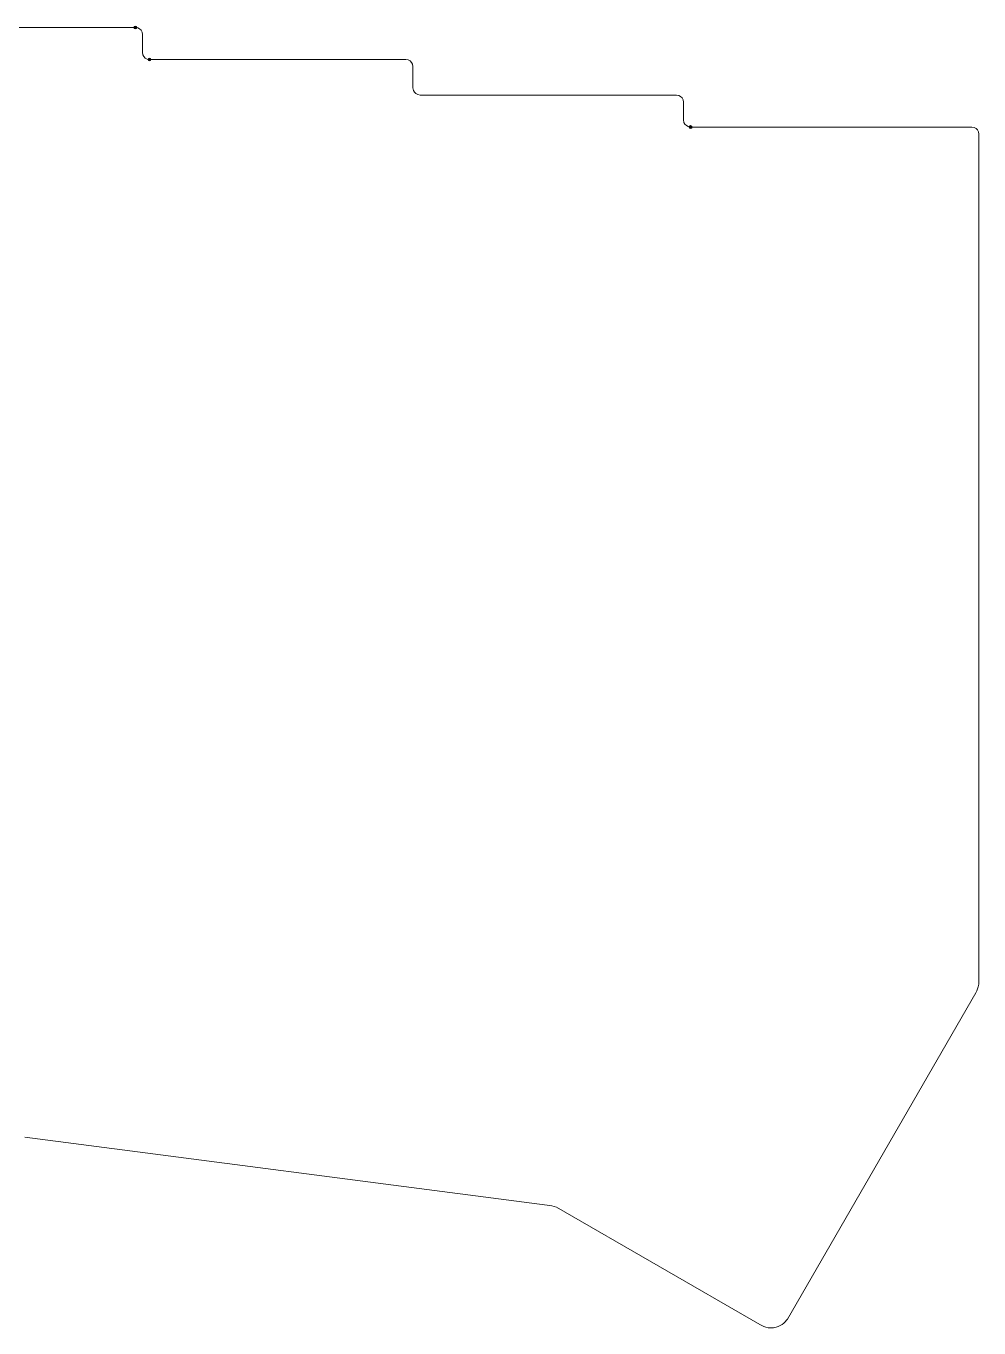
# Model space of a CAD drawing. Header units: millimetres. Extents: x 13 to 288, y 89 to 180.
# Drawn here: x 79.9 to 146.8, y 88.7 to 180.2 of the extents above; entities that cross this region are included whole.
import ezdxf

# ---------------------------------------------------------------- set-up
doc = ezdxf.new("R2010")
doc.units = ezdxf.units.MM
doc.header["$MEASUREMENT"] = 0
doc.layers.add('Layer 1', color=7, linetype='Continuous', lineweight=0)

# ---------------------------------------------------------------- blocks, each defined once
blk = doc.blocks.new('Block_14')
at = {"layer": 'Layer 1', "true_color": 0x2f2d31, "transparency": 33554687}
h = blk.add_hatch(color=250, dxfattribs=at)
h.dxf.hatch_style = 2
edge = h.paths.add_edge_path()
edge.add_spline(control_points=[(87.754, 180.048), (87.754, 180.048), (87.584, 180.078), (87.584, 180.078)], knot_values=[0, 0, 0, 0, 1, 1, 1, 1], degree=3, periodic=0)
edge.add_line((87.584, 180.078), (87.754, 180.048))
h = blk.add_hatch(color=250, dxfattribs=at)
h.dxf.hatch_style = 2
edge = h.paths.add_edge_path()
edge.add_spline(control_points=[(88.285, 177.927), (88.285, 177.927), (88.417, 177.856), (88.417, 177.856)], knot_values=[0, 0, 0, 0, 1, 1, 1, 1], degree=3, periodic=0)
edge.add_line((88.417, 177.856), (88.285, 177.927))
h = blk.add_hatch(color=250, dxfattribs=at)
h.dxf.hatch_style = 2
edge = h.paths.add_edge_path()
edge.add_spline(control_points=[(106.586, 177.828), (106.586, 177.828), (100.637, 177.828), (100.637, 177.828)], knot_values=[0, 0, 0, 0, 1, 1, 1, 1], degree=3, periodic=0)
edge.add_line((100.637, 177.828), (106.586, 177.828))
h = blk.add_hatch(color=250, dxfattribs=at)
h.dxf.hatch_style = 2
edge = h.paths.add_edge_path()
edge.add_spline(control_points=[(107.287, 175.427), (107.287, 175.427), (107.416, 175.356), (107.416, 175.356)], knot_values=[0, 0, 0, 0, 1, 1, 1, 1], degree=3, periodic=0)
edge.add_line((107.416, 175.356), (107.287, 175.427))
h = blk.add_hatch(color=250, dxfattribs=at)
h.dxf.hatch_style = 2
edge = h.paths.add_edge_path()
edge.add_spline(control_points=[(126.184, 173.276), (126.184, 173.276), (126.286, 173.177), (126.286, 173.177)], knot_values=[0, 0, 0, 0, 1, 1, 1, 1], degree=3, periodic=0)
edge.add_line((126.286, 173.177), (126.184, 173.276))
h = blk.add_hatch(color=250, dxfattribs=at)
h.dxf.hatch_style = 2
edge = h.paths.add_edge_path()
edge.add_spline(control_points=[(126.286, 173.177), (126.286, 173.177), (126.415, 173.106), (126.415, 173.106)], knot_values=[0, 0, 0, 0, 1, 1, 1, 1], degree=3, periodic=0)
edge.add_line((126.415, 173.106), (126.286, 173.177))
h = blk.add_hatch(color=250, dxfattribs=at)
h.dxf.hatch_style = 2
edge = h.paths.add_edge_path()
edge.add_spline(control_points=[(146.634, 172.979), (146.634, 172.979), (146.502, 173.047), (146.502, 173.047)], knot_values=[0, 0, 0, 0, 1, 1, 1, 1], degree=3, periodic=0)
edge.add_line((146.502, 173.047), (146.634, 172.979))
h = blk.add_hatch(color=250, dxfattribs=at)
h.dxf.hatch_style = 2
edge = h.paths.add_edge_path()
edge.add_spline(control_points=[(146.735, 112.506), (146.735, 112.506), (146.784, 112.664), (146.784, 112.664)], knot_values=[0, 0, 0, 0, 1, 1, 1, 1], degree=3, periodic=0)
edge.add_line((146.784, 112.664), (146.735, 112.506))
h = blk.add_hatch(color=250, dxfattribs=at)
h.dxf.hatch_style = 2
edge = h.paths.add_edge_path()
edge.add_spline(control_points=[(146.677, 112.364), (146.677, 112.364), (146.735, 112.506), (146.735, 112.506)], knot_values=[0, 0, 0, 0, 1, 1, 1, 1], degree=3, periodic=0)
edge.add_line((146.735, 112.506), (146.677, 112.364))
h = blk.add_hatch(color=250, dxfattribs=at)
h.dxf.hatch_style = 2
edge = h.paths.add_edge_path()
edge.add_spline(control_points=[(131.455, 88.915), (131.455, 88.915), (131.579, 88.841), (131.579, 88.841)], knot_values=[0, 0, 0, 0, 1, 1, 1, 1], degree=3, periodic=0)
edge.add_line((131.579, 88.841), (131.455, 88.915))
h = blk.add_hatch(color=250, dxfattribs=at)
h.dxf.hatch_style = 2
edge = h.paths.add_edge_path()
edge.add_spline(control_points=[(131.719, 88.778), (131.719, 88.778), (131.871, 88.727), (131.871, 88.727)], knot_values=[0, 0, 0, 0, 1, 1, 1, 1], degree=3, periodic=0)
edge.add_line((131.871, 88.727), (131.719, 88.778))
h = blk.add_hatch(color=250, dxfattribs=at)
h.dxf.hatch_style = 2
edge = h.paths.add_edge_path()
edge.add_spline(control_points=[(133.126, 89.009), (133.126, 89.009), (133.23, 89.105), (133.23, 89.105)], knot_values=[0, 0, 0, 0, 1, 1, 1, 1], degree=3, periodic=0)
edge.add_line((133.23, 89.105), (133.126, 89.009))
h = blk.add_hatch(color=250, dxfattribs=at)
h.dxf.hatch_style = 2
edge = h.paths.add_edge_path()
edge.add_spline(control_points=[(133.324, 89.215), (133.324, 89.215), (133.38, 89.291), (133.38, 89.291)], knot_values=[0, 0, 0, 0, 1, 1, 1, 1], degree=3, periodic=0)
edge.add_line((133.38, 89.291), (133.324, 89.215))
h = blk.add_hatch(color=250, dxfattribs=at)
h.dxf.hatch_style = 2
edge = h.paths.add_edge_path()
edge.add_spline(control_points=[(133.38, 89.291), (133.38, 89.291), (133.383, 89.296), (133.383, 89.296)], knot_values=[0, 0, 0, 0, 1, 1, 1, 1], degree=3, periodic=0)
edge.add_line((133.383, 89.296), (133.38, 89.291))
at = {"layer": 'Layer 1', "color": 250, "lineweight": 20, "true_color": 0x2f2d31}
for points in [[(87.754, 180.048), (87.754, 180.048), (87.584, 180.078), (87.584, 180.078)], [(88.285, 177.927), (88.285, 177.927), (88.417, 177.856), (88.417, 177.856)], [(106.586, 177.828), (106.586, 177.828), (100.637, 177.828), (100.637, 177.828)], [(107.287, 175.427), (107.287, 175.427), (107.416, 175.356), (107.416, 175.356)], [(126.184, 173.276), (126.184, 173.276), (126.286, 173.177), (126.286, 173.177)], [(126.286, 173.177), (126.286, 173.177), (126.415, 173.106), (126.415, 173.106)], [(146.634, 172.979), (146.634, 172.979), (146.502, 173.047), (146.502, 173.047)], [(146.735, 112.506), (146.735, 112.506), (146.784, 112.664), (146.784, 112.664)], [(146.677, 112.364), (146.677, 112.364), (146.735, 112.506), (146.735, 112.506)], [(131.455, 88.915), (131.455, 88.915), (131.579, 88.841), (131.579, 88.841)], [(131.719, 88.778), (131.719, 88.778), (131.871, 88.727), (131.871, 88.727)], [(133.126, 89.009), (133.126, 89.009), (133.23, 89.105), (133.23, 89.105)], [(133.324, 89.215), (133.324, 89.215), (133.38, 89.291), (133.38, 89.291)], [(133.38, 89.291), (133.38, 89.291), (133.383, 89.296), (133.383, 89.296)]]:
    blk.add_open_spline(points, degree=3, dxfattribs=at)
blk = doc.blocks.new('Block_15')
at = {"layer": 'Layer 1', "true_color": 0x2f2d31, "transparency": 33554687}
h = blk.add_hatch(color=250, dxfattribs=at)
h.dxf.hatch_style = 2
edge = h.paths.add_edge_path()
edge.add_spline(control_points=[(126.055, 174.998), (126.055, 174.998), (125.984, 175.128), (125.984, 175.128)], knot_values=[0, 0, 0, 0, 1, 1, 1, 1], degree=3, periodic=0)
edge.add_line((125.984, 175.128), (126.055, 174.998))
h = blk.add_hatch(color=250, dxfattribs=at)
h.dxf.hatch_style = 2
edge = h.paths.add_edge_path()
edge.add_spline(control_points=[(117.002, 97.221), (117.002, 97.221), (116.837, 97.259), (116.837, 97.259)], knot_values=[0, 0, 0, 0, 1, 1, 1, 1], degree=3, periodic=0)
edge.add_line((116.837, 97.259), (117.002, 97.221))
h = blk.add_hatch(color=250, dxfattribs=at)
h.dxf.hatch_style = 2
edge = h.paths.add_edge_path()
edge.add_spline(control_points=[(131.871, 88.727), (131.871, 88.727), (132.039, 88.691), (132.039, 88.691)], knot_values=[0, 0, 0, 0, 1, 1, 1, 1], degree=3, periodic=0)
edge.add_line((132.039, 88.691), (131.871, 88.727))
at = {"layer": 'Layer 1', "color": 250, "lineweight": 20, "true_color": 0x2f2d31}
for points in [[(126.055, 174.998), (126.055, 174.998), (125.984, 175.128), (125.984, 175.128)], [(117.002, 97.221), (117.002, 97.221), (116.837, 97.259), (116.837, 97.259)], [(131.871, 88.727), (131.871, 88.727), (132.039, 88.691), (132.039, 88.691)]]:
    blk.add_open_spline(points, degree=3, dxfattribs=at)
blk = doc.blocks.new('Block_16')
at = {"layer": 'Layer 1', "true_color": 0x2f2d31, "transparency": 33554687}
h = blk.add_hatch(color=250, dxfattribs=at)
h.dxf.hatch_style = 2
edge = h.paths.add_edge_path()
edge.add_spline(control_points=[(88.084, 178.328), (88.084, 178.328), (88.115, 178.155), (88.115, 178.155)], knot_values=[0, 0, 0, 0, 1, 1, 1, 1], degree=3, periodic=0)
edge.add_line((88.115, 178.155), (88.084, 178.328))
h = blk.add_hatch(color=250, dxfattribs=at)
h.dxf.hatch_style = 2
edge = h.paths.add_edge_path()
edge.add_spline(control_points=[(107.055, 177.497), (107.055, 177.497), (106.984, 177.627), (106.984, 177.627)], knot_values=[0, 0, 0, 0, 1, 1, 1, 1], degree=3, periodic=0)
edge.add_line((106.984, 177.627), (107.055, 177.497))
h = blk.add_hatch(color=250, dxfattribs=at)
h.dxf.hatch_style = 2
edge = h.paths.add_edge_path()
edge.add_spline(control_points=[(107.086, 175.826), (107.086, 175.826), (107.114, 175.656), (107.114, 175.656)], knot_values=[0, 0, 0, 0, 1, 1, 1, 1], degree=3, periodic=0)
edge.add_line((107.114, 175.656), (107.086, 175.826))
h = blk.add_hatch(color=250, dxfattribs=at)
h.dxf.hatch_style = 2
edge = h.paths.add_edge_path()
edge.add_spline(control_points=[(107.114, 175.656), (107.114, 175.656), (107.185, 175.526), (107.185, 175.526)], knot_values=[0, 0, 0, 0, 1, 1, 1, 1], degree=3, periodic=0)
edge.add_line((107.185, 175.526), (107.114, 175.656))
h = blk.add_hatch(color=250, dxfattribs=at)
h.dxf.hatch_style = 2
edge = h.paths.add_edge_path()
edge.add_spline(control_points=[(107.185, 175.526), (107.185, 175.526), (107.287, 175.427), (107.287, 175.427)], knot_values=[0, 0, 0, 0, 1, 1, 1, 1], degree=3, periodic=0)
edge.add_line((107.287, 175.427), (107.185, 175.526))
h = blk.add_hatch(color=250, dxfattribs=at)
h.dxf.hatch_style = 2
edge = h.paths.add_edge_path()
edge.add_spline(control_points=[(125.753, 175.298), (125.753, 175.298), (125.585, 175.328), (125.585, 175.328)], knot_values=[0, 0, 0, 0, 1, 1, 1, 1], degree=3, periodic=0)
edge.add_line((125.585, 175.328), (125.753, 175.298))
h = blk.add_hatch(color=250, dxfattribs=at)
h.dxf.hatch_style = 2
edge = h.paths.add_edge_path()
edge.add_spline(control_points=[(126.085, 174.828), (126.085, 174.828), (126.055, 174.998), (126.055, 174.998)], knot_values=[0, 0, 0, 0, 1, 1, 1, 1], degree=3, periodic=0)
edge.add_line((126.055, 174.998), (126.085, 174.828))
h = blk.add_hatch(color=250, dxfattribs=at)
h.dxf.hatch_style = 2
edge = h.paths.add_edge_path()
edge.add_spline(control_points=[(126.085, 174.828), (126.085, 174.828), (126.085, 173.578), (126.085, 173.578)], knot_values=[0, 0, 0, 0, 1, 1, 1, 1], degree=3, periodic=0)
edge.add_line((126.085, 173.578), (126.085, 174.828))
h = blk.add_hatch(color=250, dxfattribs=at)
h.dxf.hatch_style = 2
edge = h.paths.add_edge_path()
edge.add_spline(control_points=[(126.085, 173.578), (126.085, 173.578), (126.116, 173.405), (126.116, 173.405)], knot_values=[0, 0, 0, 0, 1, 1, 1, 1], degree=3, periodic=0)
edge.add_line((126.116, 173.405), (126.085, 173.578))
h = blk.add_hatch(color=250, dxfattribs=at)
h.dxf.hatch_style = 2
edge = h.paths.add_edge_path()
edge.add_spline(control_points=[(146.334, 173.078), (146.334, 173.078), (126.586, 173.078), (126.586, 173.078)], knot_values=[0, 0, 0, 0, 1, 1, 1, 1], degree=3, periodic=0)
edge.add_line((126.586, 173.078), (146.334, 173.078))
h = blk.add_hatch(color=250, dxfattribs=at)
h.dxf.hatch_style = 2
edge = h.paths.add_edge_path()
edge.add_spline(control_points=[(146.817, 112.832), (146.817, 112.832), (146.834, 113.017), (146.834, 113.017)], knot_values=[0, 0, 0, 0, 1, 1, 1, 1], degree=3, periodic=0)
edge.add_line((146.834, 113.017), (146.817, 112.832))
h = blk.add_hatch(color=250, dxfattribs=at)
h.dxf.hatch_style = 2
edge = h.paths.add_edge_path()
edge.add_spline(control_points=[(133.004, 88.915), (133.004, 88.915), (133.126, 89.009), (133.126, 89.009)], knot_values=[0, 0, 0, 0, 1, 1, 1, 1], degree=3, periodic=0)
edge.add_line((133.126, 89.009), (133.004, 88.915))
h = blk.add_hatch(color=250, dxfattribs=at)
h.dxf.hatch_style = 2
edge = h.paths.add_edge_path()
edge.add_spline(control_points=[(132.415, 88.691), (132.415, 88.691), (132.583, 88.724), (132.583, 88.724)], knot_values=[0, 0, 0, 0, 1, 1, 1, 1], degree=3, periodic=0)
edge.add_line((132.583, 88.724), (132.415, 88.691))
at = {"layer": 'Layer 1', "color": 250, "lineweight": 20, "true_color": 0x2f2d31}
for points in [[(88.084, 178.328), (88.084, 178.328), (88.115, 178.155), (88.115, 178.155)], [(107.055, 177.497), (107.055, 177.497), (106.984, 177.627), (106.984, 177.627)], [(107.086, 175.826), (107.086, 175.826), (107.114, 175.656), (107.114, 175.656)], [(107.114, 175.656), (107.114, 175.656), (107.185, 175.526), (107.185, 175.526)], [(107.185, 175.526), (107.185, 175.526), (107.287, 175.427), (107.287, 175.427)], [(125.753, 175.298), (125.753, 175.298), (125.585, 175.328), (125.585, 175.328)], [(126.085, 174.828), (126.085, 174.828), (126.055, 174.998), (126.055, 174.998)], [(126.085, 174.828), (126.085, 174.828), (126.085, 173.578), (126.085, 173.578)], [(126.085, 173.578), (126.085, 173.578), (126.116, 173.405), (126.116, 173.405)], [(146.334, 173.078), (146.334, 173.078), (126.586, 173.078), (126.586, 173.078)], [(146.817, 112.832), (146.817, 112.832), (146.834, 113.017), (146.834, 113.017)], [(133.004, 88.915), (133.004, 88.915), (133.126, 89.009), (133.126, 89.009)], [(132.415, 88.691), (132.415, 88.691), (132.583, 88.724), (132.583, 88.724)]]:
    blk.add_open_spline(points, degree=3, dxfattribs=at)
blk = doc.blocks.new('Block_17')
at = {"layer": 'Layer 1', "true_color": 0x2f2d31, "transparency": 33554687}
h = blk.add_hatch(color=250, dxfattribs=at)
h.dxf.hatch_style = 2
edge = h.paths.add_edge_path()
edge.add_spline(control_points=[(125.885, 175.227), (125.885, 175.227), (125.753, 175.298), (125.753, 175.298)], knot_values=[0, 0, 0, 0, 1, 1, 1, 1], degree=3, periodic=0)
edge.add_line((125.753, 175.298), (125.885, 175.227))
h = blk.add_hatch(color=250, dxfattribs=at)
h.dxf.hatch_style = 2
edge = h.paths.add_edge_path()
edge.add_spline(control_points=[(79.834, 102.077), (79.834, 102.077), (116.504, 97.307), (116.504, 97.307)], knot_values=[0, 0, 0, 0, 1, 1, 1, 1], degree=3, periodic=0)
edge.add_line((116.504, 97.307), (79.834, 102.077))
h = blk.add_hatch(color=250, dxfattribs=at)
h.dxf.hatch_style = 2
edge = h.paths.add_edge_path()
edge.add_spline(control_points=[(117.16, 97.178), (117.16, 97.178), (131.455, 88.915), (131.455, 88.915)], knot_values=[0, 0, 0, 0, 1, 1, 1, 1], degree=3, periodic=0)
edge.add_line((131.455, 88.915), (117.16, 97.178))
h = blk.add_hatch(color=250, dxfattribs=at)
h.dxf.hatch_style = 2
edge = h.paths.add_edge_path()
edge.add_spline(control_points=[(132.88, 88.841), (132.88, 88.841), (133.004, 88.915), (133.004, 88.915)], knot_values=[0, 0, 0, 0, 1, 1, 1, 1], degree=3, periodic=0)
edge.add_line((133.004, 88.915), (132.88, 88.841))
at = {"layer": 'Layer 1', "color": 250, "lineweight": 20, "true_color": 0x2f2d31}
for points in [[(125.885, 175.227), (125.885, 175.227), (125.753, 175.298), (125.753, 175.298)], [(79.834, 102.077), (79.834, 102.077), (116.504, 97.307), (116.504, 97.307)], [(117.16, 97.178), (117.16, 97.178), (131.455, 88.915), (131.455, 88.915)], [(132.88, 88.841), (132.88, 88.841), (133.004, 88.915), (133.004, 88.915)]]:
    blk.add_open_spline(points, degree=3, dxfattribs=at)
blk = doc.blocks.new('Block_18')
at = {"layer": 'Layer 1', "true_color": 0x2f2d31, "transparency": 33554687}
h = blk.add_hatch(color=250, dxfattribs=at)
h.dxf.hatch_style = 2
edge = h.paths.add_edge_path()
edge.add_spline(control_points=[(87.584, 180.078), (87.584, 180.078), (70.584, 180.078), (70.584, 180.078)], knot_values=[0, 0, 0, 0, 1, 1, 1, 1], degree=3, periodic=0)
edge.add_line((70.584, 180.078), (87.584, 180.078))
h = blk.add_hatch(color=250, dxfattribs=at)
h.dxf.hatch_style = 2
edge = h.paths.add_edge_path()
edge.add_spline(control_points=[(88.056, 179.748), (88.056, 179.748), (87.985, 179.877), (87.985, 179.877)], knot_values=[0, 0, 0, 0, 1, 1, 1, 1], degree=3, periodic=0)
edge.add_line((87.985, 179.877), (88.056, 179.748))
h = blk.add_hatch(color=250, dxfattribs=at)
h.dxf.hatch_style = 2
edge = h.paths.add_edge_path()
edge.add_spline(control_points=[(88.084, 178.328), (88.084, 178.328), (88.084, 179.578), (88.084, 179.578)], knot_values=[0, 0, 0, 0, 1, 1, 1, 1], degree=3, periodic=0)
edge.add_line((88.084, 179.578), (88.084, 178.328))
h = blk.add_hatch(color=250, dxfattribs=at)
h.dxf.hatch_style = 2
edge = h.paths.add_edge_path()
edge.add_spline(control_points=[(88.115, 178.155), (88.115, 178.155), (88.186, 178.026), (88.186, 178.026)], knot_values=[0, 0, 0, 0, 1, 1, 1, 1], degree=3, periodic=0)
edge.add_line((88.186, 178.026), (88.115, 178.155))
h = blk.add_hatch(color=250, dxfattribs=at)
h.dxf.hatch_style = 2
edge = h.paths.add_edge_path()
edge.add_spline(control_points=[(88.186, 178.026), (88.186, 178.026), (88.285, 177.927), (88.285, 177.927)], knot_values=[0, 0, 0, 0, 1, 1, 1, 1], degree=3, periodic=0)
edge.add_line((88.285, 177.927), (88.186, 178.026))
h = blk.add_hatch(color=250, dxfattribs=at)
h.dxf.hatch_style = 2
edge = h.paths.add_edge_path()
edge.add_spline(control_points=[(100.637, 177.828), (100.637, 177.828), (88.585, 177.828), (88.585, 177.828)], knot_values=[0, 0, 0, 0, 1, 1, 1, 1], degree=3, periodic=0)
edge.add_line((88.585, 177.828), (100.637, 177.828))
h = blk.add_hatch(color=250, dxfattribs=at)
h.dxf.hatch_style = 2
edge = h.paths.add_edge_path()
edge.add_spline(control_points=[(107.086, 175.826), (107.086, 175.826), (107.086, 177.327), (107.086, 177.327)], knot_values=[0, 0, 0, 0, 1, 1, 1, 1], degree=3, periodic=0)
edge.add_line((107.086, 177.327), (107.086, 175.826))
h = blk.add_hatch(color=250, dxfattribs=at)
h.dxf.hatch_style = 2
edge = h.paths.add_edge_path()
edge.add_spline(control_points=[(126.415, 173.106), (126.415, 173.106), (126.586, 173.078), (126.586, 173.078)], knot_values=[0, 0, 0, 0, 1, 1, 1, 1], degree=3, periodic=0)
edge.add_line((126.586, 173.078), (126.415, 173.106))
h = blk.add_hatch(color=250, dxfattribs=at)
h.dxf.hatch_style = 2
edge = h.paths.add_edge_path()
edge.add_spline(control_points=[(146.502, 173.047), (146.502, 173.047), (146.334, 173.078), (146.334, 173.078)], knot_values=[0, 0, 0, 0, 1, 1, 1, 1], degree=3, periodic=0)
edge.add_line((146.334, 173.078), (146.502, 173.047))
h = blk.add_hatch(color=250, dxfattribs=at)
h.dxf.hatch_style = 2
edge = h.paths.add_edge_path()
edge.add_spline(control_points=[(146.733, 172.877), (146.733, 172.877), (146.634, 172.979), (146.634, 172.979)], knot_values=[0, 0, 0, 0, 1, 1, 1, 1], degree=3, periodic=0)
edge.add_line((146.634, 172.979), (146.733, 172.877))
h = blk.add_hatch(color=250, dxfattribs=at)
h.dxf.hatch_style = 2
edge = h.paths.add_edge_path()
edge.add_spline(control_points=[(146.834, 172.577), (146.834, 172.577), (146.804, 172.748), (146.804, 172.748)], knot_values=[0, 0, 0, 0, 1, 1, 1, 1], degree=3, periodic=0)
edge.add_line((146.804, 172.748), (146.834, 172.577))
h = blk.add_hatch(color=250, dxfattribs=at)
h.dxf.hatch_style = 2
edge = h.paths.add_edge_path()
edge.add_spline(control_points=[(146.834, 172.577), (146.834, 172.577), (146.834, 113.101), (146.834, 113.101)], knot_values=[0, 0, 0, 0, 1, 1, 1, 1], degree=3, periodic=0)
edge.add_line((146.834, 113.101), (146.834, 172.577))
h = blk.add_hatch(color=250, dxfattribs=at)
h.dxf.hatch_style = 2
edge = h.paths.add_edge_path()
edge.add_spline(control_points=[(146.608, 112.229), (146.608, 112.229), (146.677, 112.364), (146.677, 112.364)], knot_values=[0, 0, 0, 0, 1, 1, 1, 1], degree=3, periodic=0)
edge.add_line((146.677, 112.364), (146.608, 112.229))
h = blk.add_hatch(color=250, dxfattribs=at)
h.dxf.hatch_style = 2
edge = h.paths.add_edge_path()
edge.add_spline(control_points=[(117.16, 97.178), (117.16, 97.178), (117.002, 97.221), (117.002, 97.221)], knot_values=[0, 0, 0, 0, 1, 1, 1, 1], degree=3, periodic=0)
edge.add_line((117.002, 97.221), (117.16, 97.178))
h = blk.add_hatch(color=250, dxfattribs=at)
h.dxf.hatch_style = 2
edge = h.paths.add_edge_path()
edge.add_spline(control_points=[(131.579, 88.841), (131.579, 88.841), (131.719, 88.778), (131.719, 88.778)], knot_values=[0, 0, 0, 0, 1, 1, 1, 1], degree=3, periodic=0)
edge.add_line((131.719, 88.778), (131.579, 88.841))
h = blk.add_hatch(color=250, dxfattribs=at)
h.dxf.hatch_style = 2
edge = h.paths.add_edge_path()
edge.add_spline(control_points=[(133.23, 89.105), (133.23, 89.105), (133.324, 89.215), (133.324, 89.215)], knot_values=[0, 0, 0, 0, 1, 1, 1, 1], degree=3, periodic=0)
edge.add_line((133.324, 89.215), (133.23, 89.105))
h = blk.add_hatch(color=250, dxfattribs=at)
h.dxf.hatch_style = 2
edge = h.paths.add_edge_path()
edge.add_spline(control_points=[(132.227, 88.679), (132.227, 88.679), (132.415, 88.691), (132.415, 88.691)], knot_values=[0, 0, 0, 0, 1, 1, 1, 1], degree=3, periodic=0)
edge.add_line((132.415, 88.691), (132.227, 88.679))
at = {"layer": 'Layer 1', "color": 250, "lineweight": 20, "true_color": 0x2f2d31}
for points in [[(87.584, 180.078), (87.584, 180.078), (70.584, 180.078), (70.584, 180.078)], [(88.056, 179.748), (88.056, 179.748), (87.985, 179.877), (87.985, 179.877)], [(88.084, 178.328), (88.084, 178.328), (88.084, 179.578), (88.084, 179.578)], [(88.115, 178.155), (88.115, 178.155), (88.186, 178.026), (88.186, 178.026)], [(88.186, 178.026), (88.186, 178.026), (88.285, 177.927), (88.285, 177.927)], [(100.637, 177.828), (100.637, 177.828), (88.585, 177.828), (88.585, 177.828)], [(107.086, 175.826), (107.086, 175.826), (107.086, 177.327), (107.086, 177.327)], [(126.415, 173.106), (126.415, 173.106), (126.586, 173.078), (126.586, 173.078)], [(146.502, 173.047), (146.502, 173.047), (146.334, 173.078), (146.334, 173.078)], [(146.733, 172.877), (146.733, 172.877), (146.634, 172.979), (146.634, 172.979)], [(146.834, 172.577), (146.834, 172.577), (146.804, 172.748), (146.804, 172.748)], [(146.834, 172.577), (146.834, 172.577), (146.834, 113.101), (146.834, 113.101)], [(146.608, 112.229), (146.608, 112.229), (146.677, 112.364), (146.677, 112.364)], [(117.16, 97.178), (117.16, 97.178), (117.002, 97.221), (117.002, 97.221)], [(131.579, 88.841), (131.579, 88.841), (131.719, 88.778), (131.719, 88.778)], [(133.23, 89.105), (133.23, 89.105), (133.324, 89.215), (133.324, 89.215)], [(132.227, 88.679), (132.227, 88.679), (132.415, 88.691), (132.415, 88.691)]]:
    blk.add_open_spline(points, degree=3, dxfattribs=at)
blk = doc.blocks.new('Block_19')
at = {"layer": 'Layer 1', "true_color": 0x2f2d31, "transparency": 33554687}
h = blk.add_hatch(color=250, dxfattribs=at)
h.dxf.hatch_style = 2
edge = h.paths.add_edge_path()
edge.add_spline(control_points=[(87.884, 179.979), (87.884, 179.979), (87.754, 180.048), (87.754, 180.048)], knot_values=[0, 0, 0, 0, 1, 1, 1, 1], degree=3, periodic=0)
edge.add_line((87.754, 180.048), (87.884, 179.979))
h = blk.add_hatch(color=250, dxfattribs=at)
h.dxf.hatch_style = 2
edge = h.paths.add_edge_path()
edge.add_spline(control_points=[(88.417, 177.856), (88.417, 177.856), (88.585, 177.828), (88.585, 177.828)], knot_values=[0, 0, 0, 0, 1, 1, 1, 1], degree=3, periodic=0)
edge.add_line((88.585, 177.828), (88.417, 177.856))
h = blk.add_hatch(color=250, dxfattribs=at)
h.dxf.hatch_style = 2
edge = h.paths.add_edge_path()
edge.add_spline(control_points=[(106.883, 177.729), (106.883, 177.729), (106.753, 177.797), (106.753, 177.797)], knot_values=[0, 0, 0, 0, 1, 1, 1, 1], degree=3, periodic=0)
edge.add_line((106.753, 177.797), (106.883, 177.729))
h = blk.add_hatch(color=250, dxfattribs=at)
h.dxf.hatch_style = 2
edge = h.paths.add_edge_path()
edge.add_spline(control_points=[(107.086, 177.327), (107.086, 177.327), (107.055, 177.497), (107.055, 177.497)], knot_values=[0, 0, 0, 0, 1, 1, 1, 1], degree=3, periodic=0)
edge.add_line((107.055, 177.497), (107.086, 177.327))
h = blk.add_hatch(color=250, dxfattribs=at)
h.dxf.hatch_style = 2
edge = h.paths.add_edge_path()
edge.add_spline(control_points=[(107.416, 175.356), (107.416, 175.356), (107.584, 175.328), (107.584, 175.328)], knot_values=[0, 0, 0, 0, 1, 1, 1, 1], degree=3, periodic=0)
edge.add_line((107.584, 175.328), (107.416, 175.356))
h = blk.add_hatch(color=250, dxfattribs=at)
h.dxf.hatch_style = 2
edge = h.paths.add_edge_path()
edge.add_spline(control_points=[(126.116, 173.405), (126.116, 173.405), (126.184, 173.276), (126.184, 173.276)], knot_values=[0, 0, 0, 0, 1, 1, 1, 1], degree=3, periodic=0)
edge.add_line((126.184, 173.276), (126.116, 173.405))
h = blk.add_hatch(color=250, dxfattribs=at)
h.dxf.hatch_style = 2
edge = h.paths.add_edge_path()
edge.add_spline(control_points=[(116.664, 97.287), (116.664, 97.287), (116.504, 97.307), (116.504, 97.307)], knot_values=[0, 0, 0, 0, 1, 1, 1, 1], degree=3, periodic=0)
edge.add_line((116.504, 97.307), (116.664, 97.287))
h = blk.add_hatch(color=250, dxfattribs=at)
h.dxf.hatch_style = 2
edge = h.paths.add_edge_path()
edge.add_spline(control_points=[(116.837, 97.259), (116.837, 97.259), (116.664, 97.287), (116.664, 97.287)], knot_values=[0, 0, 0, 0, 1, 1, 1, 1], degree=3, periodic=0)
edge.add_line((116.664, 97.287), (116.837, 97.259))
at = {"layer": 'Layer 1', "color": 250, "lineweight": 20, "true_color": 0x2f2d31}
for points in [[(87.884, 179.979), (87.884, 179.979), (87.754, 180.048), (87.754, 180.048)], [(88.417, 177.856), (88.417, 177.856), (88.585, 177.828), (88.585, 177.828)], [(106.883, 177.729), (106.883, 177.729), (106.753, 177.797), (106.753, 177.797)], [(107.086, 177.327), (107.086, 177.327), (107.055, 177.497), (107.055, 177.497)], [(107.416, 175.356), (107.416, 175.356), (107.584, 175.328), (107.584, 175.328)], [(126.116, 173.405), (126.116, 173.405), (126.184, 173.276), (126.184, 173.276)], [(116.664, 97.287), (116.664, 97.287), (116.504, 97.307), (116.504, 97.307)], [(116.837, 97.259), (116.837, 97.259), (116.664, 97.287), (116.664, 97.287)]]:
    blk.add_open_spline(points, degree=3, dxfattribs=at)
blk = doc.blocks.new('Block_20')
at = {"layer": 'Layer 1', "true_color": 0x2f2d31, "transparency": 33554687}
h = blk.add_hatch(color=250, dxfattribs=at)
h.dxf.hatch_style = 2
edge = h.paths.add_edge_path()
edge.add_spline(control_points=[(87.985, 179.877), (87.985, 179.877), (87.884, 179.979), (87.884, 179.979)], knot_values=[0, 0, 0, 0, 1, 1, 1, 1], degree=3, periodic=0)
edge.add_line((87.884, 179.979), (87.985, 179.877))
h = blk.add_hatch(color=250, dxfattribs=at)
h.dxf.hatch_style = 2
edge = h.paths.add_edge_path()
edge.add_spline(control_points=[(106.753, 177.797), (106.753, 177.797), (106.586, 177.828), (106.586, 177.828)], knot_values=[0, 0, 0, 0, 1, 1, 1, 1], degree=3, periodic=0)
edge.add_line((106.586, 177.828), (106.753, 177.797))
h = blk.add_hatch(color=250, dxfattribs=at)
h.dxf.hatch_style = 2
edge = h.paths.add_edge_path()
edge.add_spline(control_points=[(106.984, 177.627), (106.984, 177.627), (106.883, 177.729), (106.883, 177.729)], knot_values=[0, 0, 0, 0, 1, 1, 1, 1], degree=3, periodic=0)
edge.add_line((106.883, 177.729), (106.984, 177.627))
h = blk.add_hatch(color=250, dxfattribs=at)
h.dxf.hatch_style = 2
edge = h.paths.add_edge_path()
edge.add_spline(control_points=[(125.984, 175.128), (125.984, 175.128), (125.885, 175.227), (125.885, 175.227)], knot_values=[0, 0, 0, 0, 1, 1, 1, 1], degree=3, periodic=0)
edge.add_line((125.885, 175.227), (125.984, 175.128))
h = blk.add_hatch(color=250, dxfattribs=at)
h.dxf.hatch_style = 2
edge = h.paths.add_edge_path()
edge.add_spline(control_points=[(146.784, 112.664), (146.784, 112.664), (146.817, 112.832), (146.817, 112.832)], knot_values=[0, 0, 0, 0, 1, 1, 1, 1], degree=3, periodic=0)
edge.add_line((146.817, 112.832), (146.784, 112.664))
h = blk.add_hatch(color=250, dxfattribs=at)
h.dxf.hatch_style = 2
edge = h.paths.add_edge_path()
edge.add_spline(control_points=[(132.735, 88.775), (132.735, 88.775), (132.88, 88.841), (132.88, 88.841)], knot_values=[0, 0, 0, 0, 1, 1, 1, 1], degree=3, periodic=0)
edge.add_line((132.88, 88.841), (132.735, 88.775))
at = {"layer": 'Layer 1', "color": 250, "lineweight": 20, "true_color": 0x2f2d31}
for points in [[(87.985, 179.877), (87.985, 179.877), (87.884, 179.979), (87.884, 179.979)], [(106.753, 177.797), (106.753, 177.797), (106.586, 177.828), (106.586, 177.828)], [(106.984, 177.627), (106.984, 177.627), (106.883, 177.729), (106.883, 177.729)], [(125.984, 175.128), (125.984, 175.128), (125.885, 175.227), (125.885, 175.227)], [(146.784, 112.664), (146.784, 112.664), (146.817, 112.832), (146.817, 112.832)], [(132.735, 88.775), (132.735, 88.775), (132.88, 88.841), (132.88, 88.841)]]:
    blk.add_open_spline(points, degree=3, dxfattribs=at)
blk = doc.blocks.new('Block_21')
at = {"layer": 'Layer 1', "true_color": 0x2f2d31, "transparency": 33554687}
h = blk.add_hatch(color=250, dxfattribs=at)
h.dxf.hatch_style = 2
edge = h.paths.add_edge_path()
edge.add_spline(control_points=[(88.084, 179.578), (88.084, 179.578), (88.056, 179.748), (88.056, 179.748)], knot_values=[0, 0, 0, 0, 1, 1, 1, 1], degree=3, periodic=0)
edge.add_line((88.056, 179.748), (88.084, 179.578))
h = blk.add_hatch(color=250, dxfattribs=at)
h.dxf.hatch_style = 2
edge = h.paths.add_edge_path()
edge.add_spline(control_points=[(125.585, 175.328), (125.585, 175.328), (107.584, 175.328), (107.584, 175.328)], knot_values=[0, 0, 0, 0, 1, 1, 1, 1], degree=3, periodic=0)
edge.add_line((107.584, 175.328), (125.585, 175.328))
h = blk.add_hatch(color=250, dxfattribs=at)
h.dxf.hatch_style = 2
edge = h.paths.add_edge_path()
edge.add_spline(control_points=[(146.804, 172.748), (146.804, 172.748), (146.733, 172.877), (146.733, 172.877)], knot_values=[0, 0, 0, 0, 1, 1, 1, 1], degree=3, periodic=0)
edge.add_line((146.733, 172.877), (146.804, 172.748))
h = blk.add_hatch(color=250, dxfattribs=at)
h.dxf.hatch_style = 2
edge = h.paths.add_edge_path()
edge.add_spline(control_points=[(146.834, 113.017), (146.834, 113.017), (146.834, 113.101), (146.834, 113.101)], knot_values=[0, 0, 0, 0, 1, 1, 1, 1], degree=3, periodic=0)
edge.add_line((146.834, 113.101), (146.834, 113.017))
h = blk.add_hatch(color=250, dxfattribs=at)
h.dxf.hatch_style = 2
edge = h.paths.add_edge_path()
edge.add_spline(control_points=[(133.383, 89.296), (133.383, 89.296), (146.608, 112.229), (146.608, 112.229)], knot_values=[0, 0, 0, 0, 1, 1, 1, 1], degree=3, periodic=0)
edge.add_line((146.608, 112.229), (133.383, 89.296))
h = blk.add_hatch(color=250, dxfattribs=at)
h.dxf.hatch_style = 2
edge = h.paths.add_edge_path()
edge.add_spline(control_points=[(132.583, 88.724), (132.583, 88.724), (132.735, 88.775), (132.735, 88.775)], knot_values=[0, 0, 0, 0, 1, 1, 1, 1], degree=3, periodic=0)
edge.add_line((132.735, 88.775), (132.583, 88.724))
h = blk.add_hatch(color=250, dxfattribs=at)
h.dxf.hatch_style = 2
edge = h.paths.add_edge_path()
edge.add_spline(control_points=[(132.039, 88.691), (132.039, 88.691), (132.227, 88.679), (132.227, 88.679)], knot_values=[0, 0, 0, 0, 1, 1, 1, 1], degree=3, periodic=0)
edge.add_line((132.227, 88.679), (132.039, 88.691))
at = {"layer": 'Layer 1', "color": 250, "lineweight": 20, "true_color": 0x2f2d31}
for points in [[(88.084, 179.578), (88.084, 179.578), (88.056, 179.748), (88.056, 179.748)], [(125.585, 175.328), (125.585, 175.328), (107.584, 175.328), (107.584, 175.328)], [(146.804, 172.748), (146.804, 172.748), (146.733, 172.877), (146.733, 172.877)], [(146.834, 113.017), (146.834, 113.017), (146.834, 113.101), (146.834, 113.101)], [(133.383, 89.296), (133.383, 89.296), (146.608, 112.229), (146.608, 112.229)], [(132.583, 88.724), (132.583, 88.724), (132.735, 88.775), (132.735, 88.775)], [(132.039, 88.691), (132.039, 88.691), (132.227, 88.679), (132.227, 88.679)]]:
    blk.add_open_spline(points, degree=3, dxfattribs=at)

msp = doc.modelspace()

# ---------------------------------------------------------------- hatches: boundary and pattern name
at = {"layer": 'Layer 1', "true_color": 0x2f2d31, "transparency": 33554687}
h = msp.add_hatch(color=250, dxfattribs=at)
h.dxf.hatch_style = 2
edge = h.paths.add_edge_path()
edge.add_arc((87.584, 180.078), 0.1, 0, 360)
h = msp.add_hatch(color=250, dxfattribs=at)
h.dxf.hatch_style = 2
edge = h.paths.add_edge_path()
edge.add_arc((88.585, 177.828), 0.1, 0, 360)
h = msp.add_hatch(color=250, dxfattribs=at)
h.dxf.hatch_style = 2
edge = h.paths.add_edge_path()
edge.add_arc((126.586, 173.078), 0.1, 0, 360)

# ---------------------------------------------------------------- linework, layer by layer
at = {"layer": 'Layer 1'}
for centre in [(87.584, 180.078), (88.585, 177.828), (126.586, 173.078)]:
    msp.add_circle(centre, 0.1, dxfattribs=at)

# ---------------------------------------------------------------- block references
for name in ['Block_18', 'Block_19', 'Block_16', 'Block_21', 'Block_15', 'Block_17', 'Block_20', 'Block_14']:
    msp.add_blockref(name, (0, 0), dxfattribs=at)

doc.saveas('drawing.dxf')
